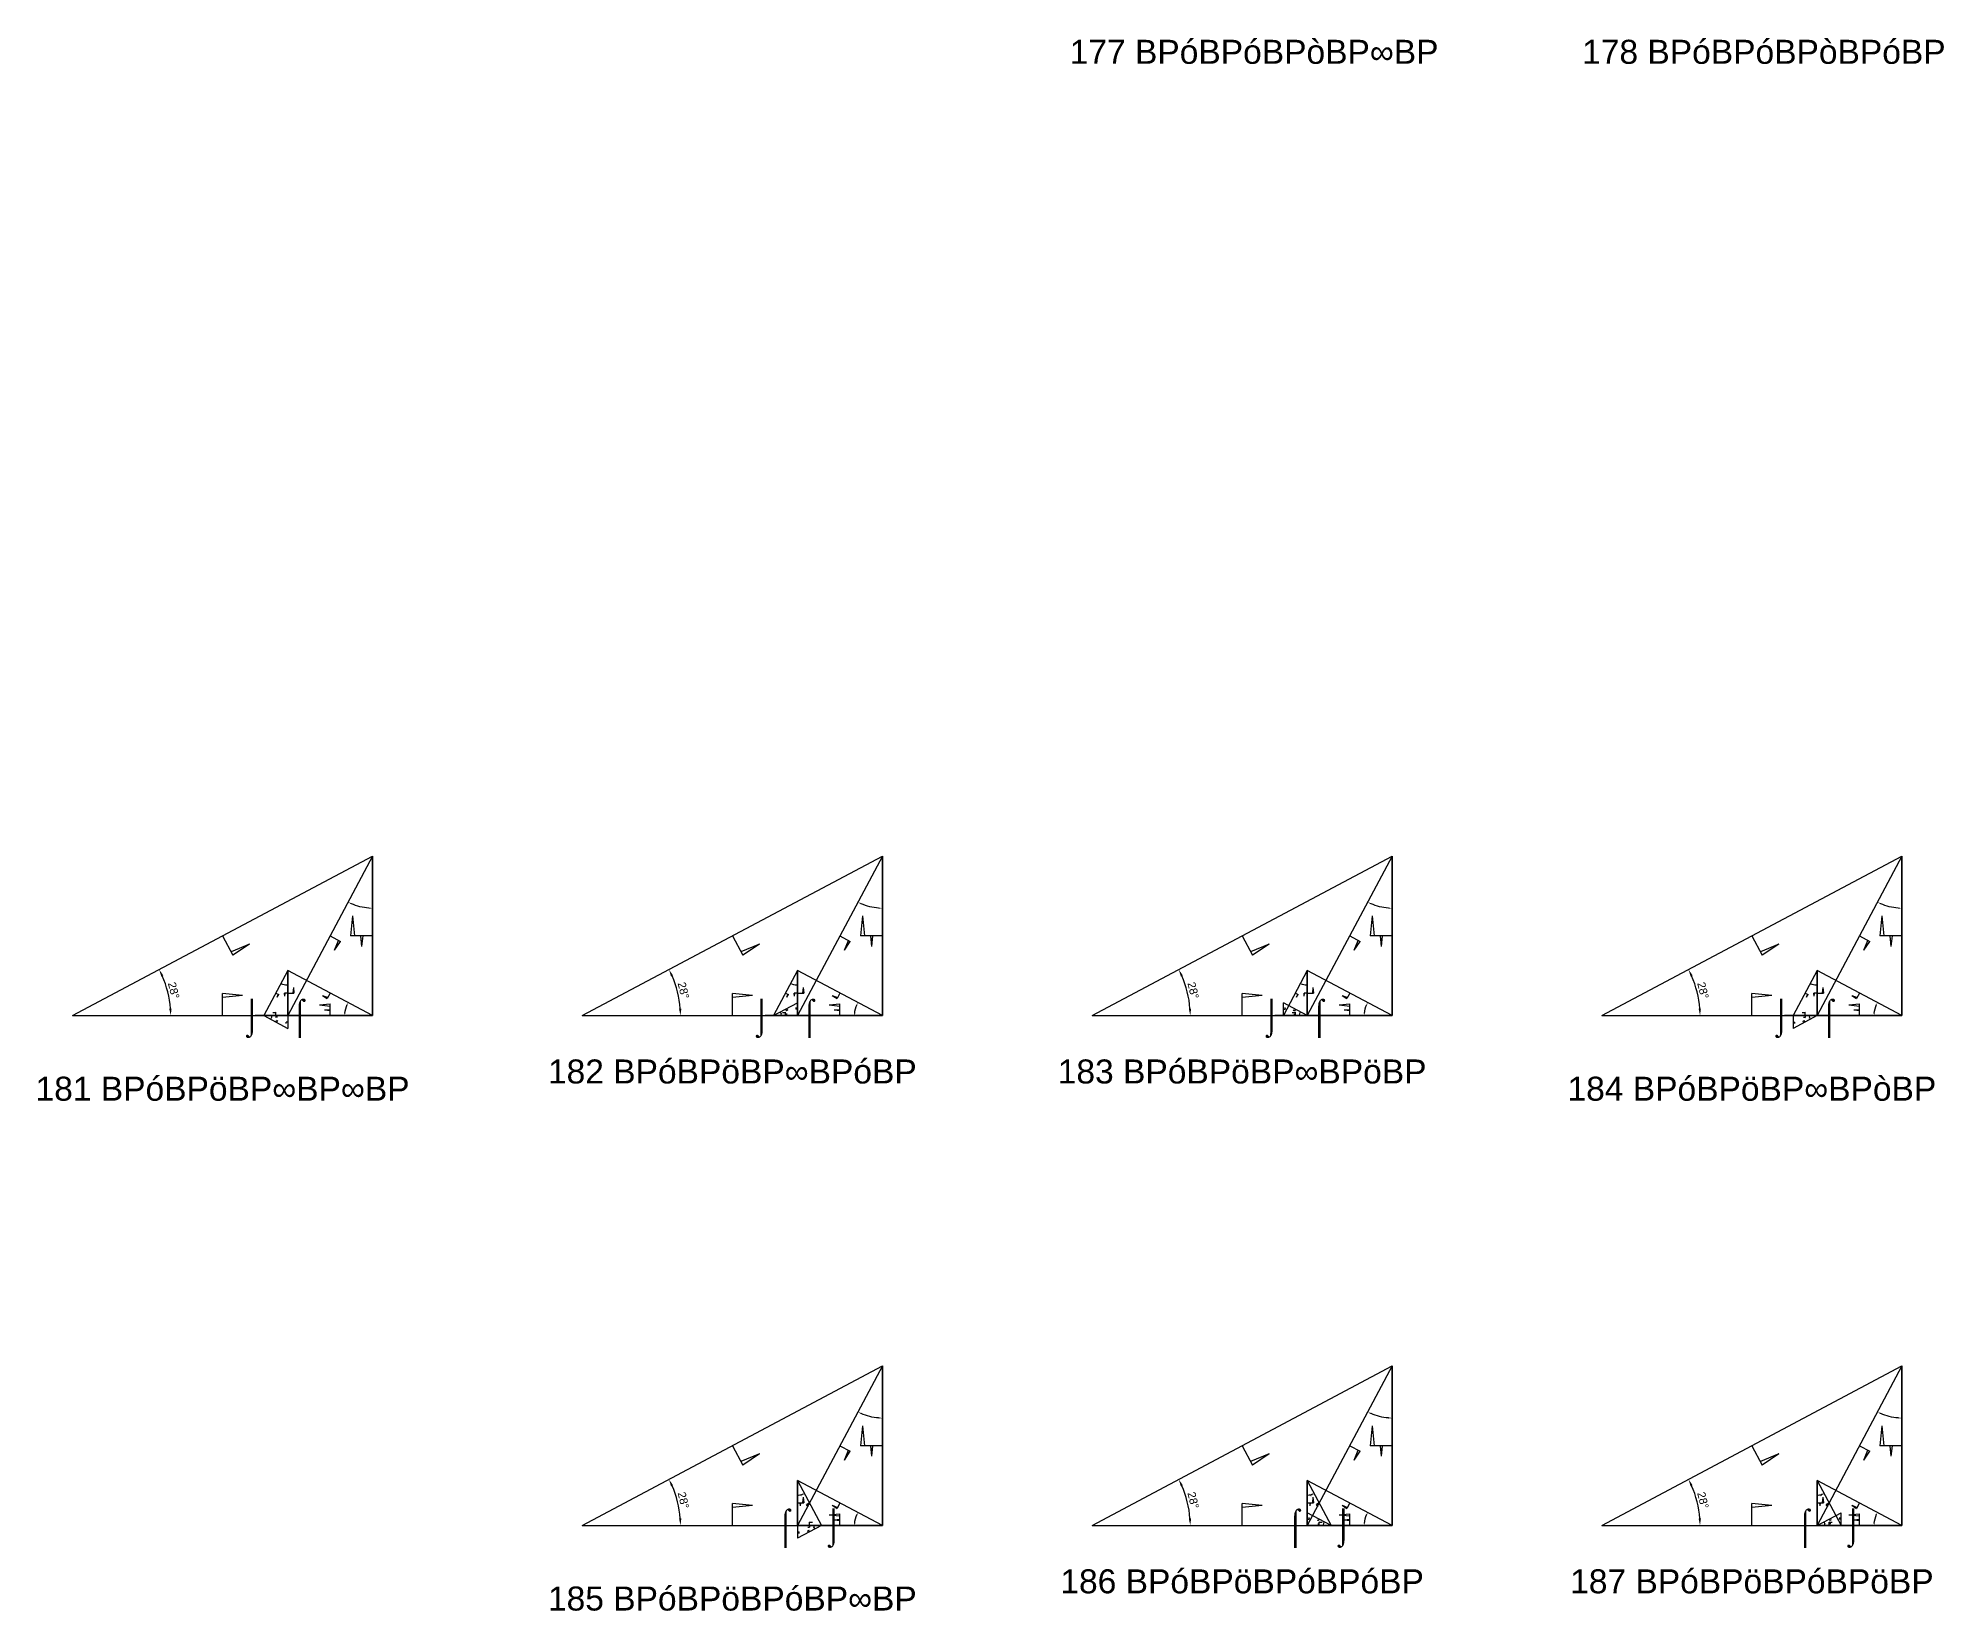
# Model space of a CAD drawing. Header units: millimetres. Extents: x 130908 to 599272, y -2842299 to 24518.
# Drawn here: x 205636 to 300901, y -1593145 to -1514535 of the extents above; entities that cross this region are included whole.
import ezdxf
from ezdxf.enums import TextEntityAlignment as Align

# ---------------------------------------------------------------- set-up
doc = ezdxf.new("R2010")
doc.units = ezdxf.units.MM
doc.header["$PDMODE"] = 35
doc.linetypes.add('DASHED', pattern=[19.05, 12.7, -6.35])
for name, color, linetype in [('BASE', 170, 'Continuous'), ('HYPOTENUSE', 20, 'Continuous'), ('PERPENDICULAR', 90, 'Continuous')]:
    doc.layers.add(name, color=color, linetype=linetype)
doc.styles.add('Arial', font='arial_0.ttf')
doc.dimstyles.new('ISO-25', dxfattribs={"dimtxt": 250, "dimasz": 100, "dimexe": 1.25, "dimexo": 0.625, "dimgap": 100, "dimtad": 1, "dimdec": 0, "dimtxsty": 'Arial', "dimcen": 2.5, "dimadec": 0, "dimazin": 0, "dimtfac": 1, "dimtdec": 0, "dimtmove": 0, "dimatfit": 3, "dimfxl": 1, "dimarcsym": 0})

# ---------------------------------------------------------------- blocks, each defined once
blk = doc.blocks.new('*D9')
at = {"color": 0, "lineweight": -2, "ltscale": 100, "transparency": 16777216}
blk.add_arc((0, 0), 4906, 4.08845, 23.91155, dxfattribs=at)
at = {"color": 0, "ltscale": 100, "transparency": 16777216}
for points in [[(4432, 1963), (4537, 2014), (4332, 2303)], [(4952, 352), (4835, 348), (4906, 0)]]:
    blk.add_solid(points, dxfattribs=at)
at = {"layer": 'Defpoints', "color": 0, "ltscale": 100, "transparency": 16777216}
for p in [(15000, 7976), (0, 0), (0, 0), (4841, 796), (15000, 0)]:
    blk.add_point(p, dxfattribs=at)
at = {"color": 0, "ltscale": 100, "transparency": 16777216, "insert": (5055, 1260), "char_height": 400, "attachment_point": 5, "rotation": 284, "style": 'Arial'}
blk.add_mtext('28°', dxfattribs=at)
blk = doc.blocks.new('SanjoyNathGeometrifyingTrigonometryFundamentalLockedSet')
at = {"color": 114, "linetype": 'DASHED', "ltscale": 100, "true_color": 0x139b48}
for p, q in [((14000, 4987.8), (13900, 3987.8)), ((14000, 4987.8), (14100, 3987.8)), ((15000, 3987.8), (13900, 3987.8))]:
    blk.add_line(p, q, dxfattribs=at)
at = {"color": 242, "linetype": 'DASHED', "ltscale": 100, "true_color": 0xcd2027}
for p, q in [((7500, 3987.8), (8016.4, 3016.6)), ((8852.4, 3574.3), (7922.5, 3193.2)), ((8852.4, 3574.3), (8016.4, 3016.6))]:
    blk.add_line(p, q, dxfattribs=at)
at = {"color": 159, "linetype": 'DASHED', "ltscale": 100, "true_color": 0x22346e}
for p, q in [((7500, 0), (7500, 1100)), ((8500, 1000), (7500, 1100)), ((8500, 1000), (7500, 900))]:
    blk.add_line(p, q, dxfattribs=at)
at = {"layer": 'BASE'}
blk.add_line((0, 0), (15000, 0), dxfattribs=at)
at = {"layer": 'HYPOTENUSE'}
blk.add_line((0, 0), (15000, 7975.6), dxfattribs=at)
at = {"layer": 'PERPENDICULAR'}
blk.add_line((15000, 0), (15000, 7975.6), dxfattribs=at)
at = {"color": 4, "ltscale": 100}
dim = blk.add_angular_dim_2l(base=(4841, 795.6), line1=((0, 0), (15000, 0)), line2=((0, 0), (15000, 7975.6)), dimstyle='ISO-25', override={"dimtxt": 400, "dimasz": 350, "dimgap": 100}, dxfattribs=at)
dim.commit()
dim.dimension.update_dxf_attribs({"geometry": '*D9', "text_midpoint": (5055.4, 1260.5)})

msp = doc.modelspace()

# ---------------------------------------------------------------- linework, layer by layer
at = {"linetype": 'DASHED', "ltscale": 70}
for p, q in [((218715, -1563393), (216317, -1563393)), ((244198, -1563393), (241800, -1563393)), ((269681, -1563393), (267283, -1563393)), ((295163, -1563393), (292766, -1563393)), ((242999, -1588876), (245397, -1588876)), ((268482, -1588876), (270879, -1588876)), ((293964, -1588876), (296362, -1588876))]:
    msp.add_line(p, q, dxfattribs=at)

# ---------------------------------------------------------------- block references
at = {"linetype": 'DASHED'}
for p in [(207356, -1563393), (232839, -1563393), (258322, -1563393), (283805, -1563393), (232839, -1588876), (258322, -1588876), (283805, -1588876)]:
    msp.add_blockref('SanjoyNathGeometrifyingTrigonometryFundamentalLockedSet', p, dxfattribs=at)
at = {"linetype": 'DASHED', "ltscale": 100}
for p, xscale, yscale, zscale, rotation in [((222356, -1555417), -0.53170943166148, 0.53170943166148, 0.53170943166148, 90), ((247839, -1555417), -0.53170943166148, 0.53170943166148, 0.53170943166148, 90), ((273322, -1555417), -0.53170943166148, 0.53170943166148, 0.53170943166148, 90), ((298805, -1555417), -0.53170943166148, 0.53170943166148, 0.53170943166148, 90), ((218115, -1561138), -0.150322189285358, 0.150322189285358, 0.150322189285358, 90), ((243598, -1561138), -0.150322189285358, 0.150322189285358, 0.150322189285358, 90), ((269081, -1561138), -0.150322189285358, 0.150322189285358, 0.150322189285358, 90), ((294564, -1561138), -0.150322189285358, 0.150322189285358, 0.150322189285358, 90), ((216917, -1563393), -0.07992772583102702, 0.07992772583102702, 0.07992772583102702, 180), ((294564, -1563393), 0.07992772583102702, 0.07992772583102702, 0.07992772583102702, 180), ((247839, -1580900), -0.53170943166148, 0.53170943166148, 0.53170943166148, 90), ((273322, -1580900), -0.53170943166148, 0.53170943166148, 0.53170943166148, 90), ((298805, -1580900), -0.53170943166148, 0.53170943166148, 0.53170943166148, 90), ((243598, -1586621), 0.150322189285358, 0.150322189285358, 0.150322189285358, 270), ((269081, -1586621), 0.150322189285358, 0.150322189285358, 0.150322189285358, 270), ((294564, -1586621), 0.150322189285358, 0.150322189285358, 0.150322189285358, 270), ((244797, -1588876), 0.07992772583102702, 0.07992772583102702, 0.07992772583102702, 180)]:
    msp.add_blockref('SanjoyNathGeometrifyingTrigonometryFundamentalLockedSet', p, dxfattribs=dict(at, xscale=xscale, yscale=yscale, zscale=zscale, rotation=rotation))
for p, xscale, yscale, zscale in [((222356, -1563393), -0.282714919717773, 0.282714919717773, 0.282714919717773), ((247839, -1563393), -0.282714919717773, 0.282714919717773, 0.282714919717773), ((273322, -1563393), -0.282714919717773, 0.282714919717773, 0.282714919717773), ((298805, -1563393), -0.282714919717773, 0.282714919717773, 0.282714919717773), ((242399, -1563393), 0.07992772583102702, 0.07992772583102702, 0.07992772583102702), ((269081, -1563393), -0.07992772583102702, 0.07992772583102702, 0.07992772583102702), ((247839, -1588876), -0.282714919717773, 0.282714919717773, 0.282714919717773), ((273322, -1588876), -0.282714919717773, 0.282714919717773, 0.282714919717773), ((298805, -1588876), -0.282714919717773, 0.282714919717773, 0.282714919717773), ((270280, -1588876), -0.07992772583102702, 0.07992772583102702, 0.07992772583102702), ((294564, -1588876), 0.07992772583102702, 0.07992772583102702, 0.07992772583102702)]:
    msp.add_blockref('SanjoyNathGeometrifyingTrigonometryFundamentalLockedSet', p, dxfattribs=dict(at, xscale=xscale, yscale=yscale, zscale=zscale))

# ---------------------------------------------------------------- texts
at = {"linetype": 'DASHED', "ltscale": 100, "style": 'Arial'}
for s, p in [('177 BPóBPóBPòBP∞BP', (266421, -1515219)), ('178 BPóBPóBPòBPóBP', (291904, -1515219)), ('⌡', (216317, -1563393)), ('⌠', (218715, -1563393)), ('⌡', (241800, -1563393)), ('⌠', (244198, -1563393)), ('⌡', (267283, -1563393)), ('⌠', (269681, -1563393)), ('⌡', (292766, -1563393)), ('⌠', (295163, -1563393)), ('182 BPóBPöBP∞BPóBP', (240339, -1566185)), ('183 BPóBPöBP∞BPöBP', (265822, -1566185)), ('181 BPóBPöBP∞BP∞BP', (214856, -1567045)), ('184 BPóBPöBP∞BPòBP', (291305, -1567045)), ('⌠', (242999, -1588876)), ('⌡', (245397, -1588876)), ('⌠', (268482, -1588876)), ('⌡', (270879, -1588876)), ('⌠', (293964, -1588876)), ('⌡', (296362, -1588876)), ('185 BPóBPöBPóBP∞BP', (240339, -1592528)), ('186 BPóBPöBPóBPóBP', (265822, -1591667)), ('187 BPóBPöBPóBPöBP', (291305, -1591667))]:
    msp.add_text(s, height=1200, dxfattribs=at).set_placement(p, align=Align.MIDDLE_CENTER)

doc.saveas('drawing.dxf')
